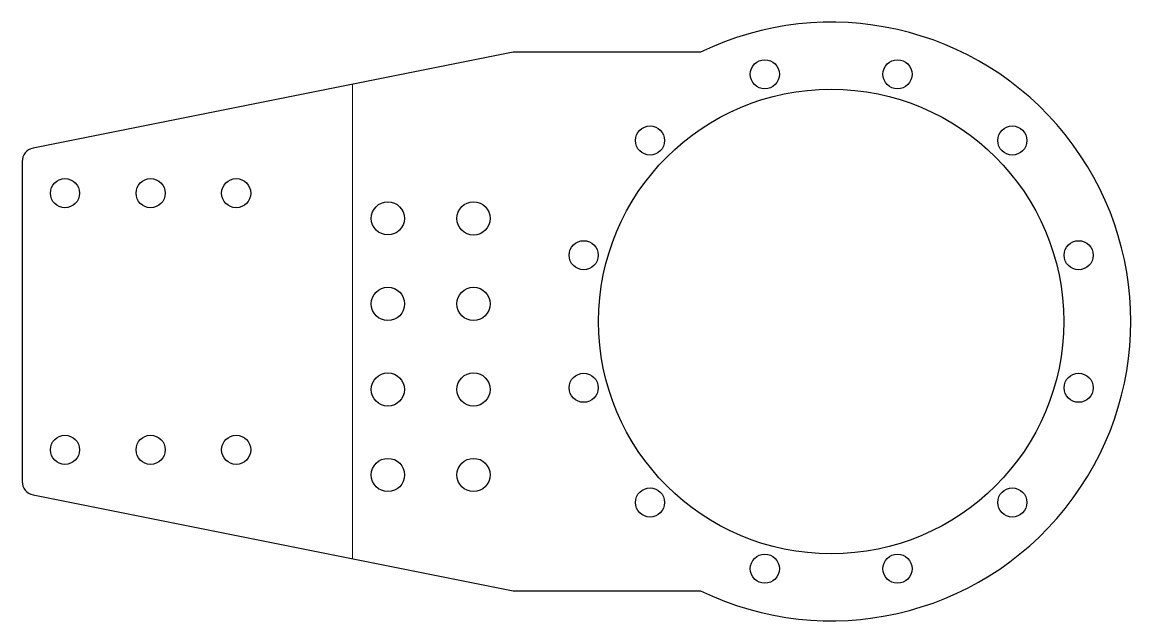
# Model space of a CAD drawing. Header units: millimetres. Extents: x -120 to 44, y -44 to 44.
import ezdxf

# ---------------------------------------------------------------- set-up
doc = ezdxf.new("R2010")
doc.units = ezdxf.units.MM

msp = doc.modelspace()

# ---------------------------------------------------------------- linework, layer by layer
at = {"color": 7, "linetype": 'Continuous', "lineweight": 25}
for p, q in [((-47.19, 40), (-118.39, 25.72)), ((-19.39, 40), (-47.19, 40)), ((-120, 23.76), (-120, -23.76)), ((-118.39, -25.72), (-47.19, -40)), ((-47.19, -40), (-19.39, -40))]:
    msp.add_line(p, q, dxfattribs=at)
at = {"color": 8, "linetype": 'Continuous', "lineweight": 0}
msp.add_line((-71, 35.23), (-71, -35.23), dxfattribs=at)
at = {"color": 7, "linetype": 'Continuous', "lineweight": 25}
for centre, radius in [((-9.84, 36.71), 2.16), ((9.84, 36.71), 2.16), ((0, 0), 34.5), ((-26.87, 26.87), 2.16), ((26.87, 26.87), 2.16), ((-113.65, 19.05), 2.16), ((-100.95, 19.05), 2.16), ((-88.25, 19.05), 2.16), ((-65.75, 15.31), 2.46), ((-53.05, 15.31), 2.47), ((-36.71, 9.84), 2.16), ((36.71, 9.84), 2.16), ((-65.75, 2.61), 2.47), ((-53.05, 2.61), 2.47), ((-65.75, -10.09), 2.46), ((-53.05, -10.09), 2.47), ((-36.71, -9.84), 2.16), ((36.71, -9.84), 2.16), ((-113.65, -19.05), 2.16), ((-100.95, -19.05), 2.16), ((-88.25, -19.05), 2.16), ((-65.75, -22.79), 2.47), ((-53.05, -22.79), 2.47), ((-26.87, -26.87), 2.16), ((26.87, -26.87), 2.16), ((-9.84, -36.71), 2.16), ((9.84, -36.71), 2.16)]:
    msp.add_circle(centre, radius, dxfattribs=at)
for centre, radius, start, end in [((0, 0), 44.45, 244.1433, 115.8567), ((-118, 23.76), 2, 101.3389, 180), ((-118, -23.76), 2, 180, 258.6611)]:
    msp.add_arc(centre, radius, start, end, dxfattribs=at)

doc.saveas('drawing.dxf')
